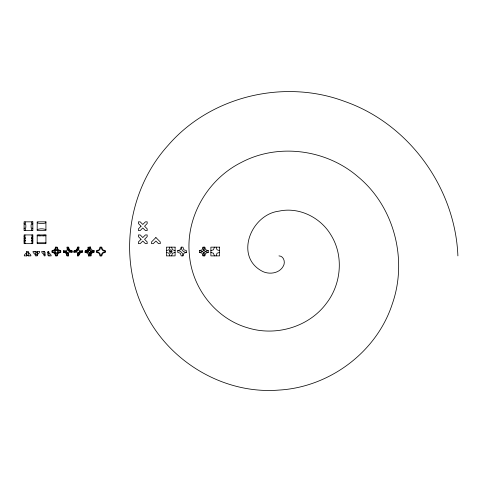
<?xml version="1.0" encoding="UTF-8"?>
<svg xmlns="http://www.w3.org/2000/svg" width="482" height="482" viewBox="0 0 482 482"><rect width="100%" height="100%" fill="white"/><g stroke="black" fill="none" stroke-linecap="round" stroke-linejoin="round"><path stroke-width="0.72" d="M63.425 251.953L63.377 252.369L65.028 252.652L66.118 253.393L66.871 255.882L68.601 255.882A5.236 5.236 0 0 0 63.377 250.646L63.377 251.953L65.281 252.279L66.576 253.267L67.305 255.882M72.107 251.08L72.107 250.64L70.493 250.393L69.396 249.676L68.613 247.194L66.884 247.152A5.236 5.236 0 0 0 72.107 252.387L72.107 251.08L70.203 250.748L68.908 249.766L68.179 247.2M73.854 251.08L73.854 252.369A5.236 5.236 0 0 0 79.09 247.152C76.337 246.001 77.897 249.815 75.71 250.297C74.21 250.441 73.174 251.339 75.186 250.935C76.921 250.628 77.891 248.808 77.777 247.152M82.579 251.953L82.579 250.676A5.236 5.236 0 0 0 77.343 255.882C79.928 256.761 78.934 251.917 82.048 252.411C83.621 251.755 80.283 251.996 80.006 252.652C79.187 253.152 78.554 254.683 78.65 255.882M93.93 252.261L91.279 253.291L90.435 255.882L88.706 255.882L87.814 253.261L85.2 252.387L85.2 250.676L87.772 249.815L88.923 247.152M93.93 250.694L93.93 252.357M55.96 247.206C56.177 249.284 54.339 251.363 52.032 251.08M86.736 250.893A4.567 4.531 48.3 0 1 85.187 251.116L88.11 250.098L88.869 248.863L89.128 247.152L90.417 247.152L91.279 249.736L93.93 250.839M100.473 247.206C100.75 249.206 98.798 251.405 96.545 251.08M101.347 255.882C101.087 253.646 103.046 251.694 105.275 251.953M100.039 247.152L99.165 249.772L96.545 250.64L96.545 252.369L99.165 253.261L100.039 255.882M169.863 247.152L168.989 249.772L166.374 250.64M171.61 255.882L172.484 253.261L175.099 252.387M181.208 247.152L180.34 249.772L177.719 250.64L177.719 252.387L180.34 253.261L181.208 255.882L182.955 255.882L183.829 253.261L186.45 252.387L186.45 250.64L183.829 249.772L182.955 247.152L181.208 247.152A5.236 5.236 0 0 0 186.45 252.387M203.03 247.152L202.157 249.772L199.542 250.64L199.542 252.387L202.157 253.261L203.03 255.882L204.778 255.882L205.651 253.261L208.266 252.387L208.266 250.64L205.651 249.772L204.778 247.152L203.03 247.152A5.236 5.236 0 0 0 208.266 252.387M214.376 247.152L213.508 249.772L210.887 250.64M216.123 255.882L216.996 253.261L219.617 252.387M67.251 249.122L66.974 250.272A1.41 1.41 0 0 1 66.498 250.748L65.347 251.026M68.233 253.912L68.51 252.761A1.41 1.41 0 0 1 68.986 252.285L70.137 252.002M37.524 251.52A7.64 7.64 0 0 1 37.21 253.99L36.319 255.008L35.445 253.984M89.08 253.9L88.742 255.135A5.206 5.188 85.7 0 0 88.67 255.882M58.081 252.731A2.946 2.946 0 0 0 57.4 253.502A2.127 2.127 0 0 0 58.081 252.731C59.973 248.32 52.532 249.067 55.02 253.02A2.079 2.079 0 0 0 55.189 253.219L55.4 253.52A4.742 4.742 0 0 1 55.918 255.876M57.219 252.568C54.153 254.695 55.828 247.447 57.436 251.098A1.669 1.53 -82.6 0 1 57.442 252.176M24.1 228.823L24.974 227.95M31.957 224.455L32.83 223.582M24.1 241.916L25.407 240.602M31.517 237.988L32.83 236.68M43.127 235.981L44.175 234.933M170.339 251.279L170.339 251.755A1.054 1.054 0 0 0 171.128 251.749L171.134 251.279M92.387 252.14A4.567 4.531 48.3 0 1 93.936 251.917C91.598 251.803 89.748 253.55 90.08 255.882M85.941 252.333L87.176 252.002A5.236 5.23 -36.6 0 0 88.092 251.514A5.23 5.224 42.9 0 1 89.556 252.966A5.236 5.236 0 0 0 88.11 251.526M93.201 250.694L91.978 251.02A5.236 5.23 -36.6 0 0 91.032 251.52A5.23 5.224 42.9 0 1 89.568 250.062A5.236 5.236 0 0 0 91.02 251.508M37.192 235.806L45.923 235.806M24.1 238.421L25.263 238.421M31.667 238.421L32.83 238.421M24.1 240.169L25.263 240.169M31.667 240.169L32.83 240.169M37.192 242.789L45.923 242.789M100.051 247.152L101.768 247.152L102.654 249.772L105.275 250.64L105.275 252.369L102.654 253.261L101.78 255.882L100.051 255.882M90.339 247.152L90.417 247.152A5.206 5.188 85.7 0 1 90.405 247.881L90.062 249.104A5.127 5.115 14.1 0 1 85.2 252.454M105.275 251.08C103.064 251.333 101.112 249.417 101.347 247.206M60.762 251.08C58.551 251.333 56.599 249.417 56.834 247.206M96.545 251.953C98.774 251.694 100.732 253.646 100.473 255.882M278.97 255.882C284.019 255.978 285.621 262.63 283.187 266.323C279.397 273.228 269.926 274.662 263.154 271.697C233.764 257.478 250.682 214.556 278.97 211.146C299.081 206.712 320.548 217.472 330.887 234.903C343.967 255.731 341.31 284.133 326.416 303.329C308.98 326.983 276.162 336.496 248.351 328.013C216.273 319.102 192.517 288.742 189.504 255.882C185.07 217.9 207.302 179.437 241.235 162.482C278.343 142.768 326.519 149.456 358.048 176.804C394.384 206.778 407.832 259.828 392.282 303.979C376.611 352.264 329.369 387.197 278.97 390.077C223.16 394.656 167.573 360.873 144.094 310.372C117.668 257.039 128.399 188.992 168.26 145.172C210.724 96.111 284.067 78.717 344.546 101.389C409.055 123.766 455.189 187.932 457.9 255.882M219.617 250.64L216.996 249.772L216.123 247.152M175.099 250.64L172.484 249.772L171.61 247.152M210.887 252.387L213.508 253.261L214.376 255.882M166.374 252.387L168.989 253.261L169.863 255.882M80.615 251.026L79.464 250.748A1.41 1.41 0 0 1 78.982 250.272L78.705 249.122M75.819 252.002L76.969 252.285A1.41 1.41 0 0 1 77.445 252.761L77.729 253.912M47.832 252.387L48.622 253.201A7.206 7.206 0 0 1 49.013 255.876M45.049 255.008L44.26 254.195M31.957 227.95L32.83 228.823M38.94 234.933L39.988 235.981M24.1 223.582L24.974 224.455M31.517 240.602L32.83 241.916M24.1 236.68L25.407 237.988M55.201 253.231L54.9 252.827M37.192 253.984L37.006 252.972A5.019 0.506 73 0 0 36.759 251.953M85.2 252.225L85.2 252.357A5.206 5.145 0 0 0 85.916 252.315M31.957 234.933L31.957 243.657M24.974 234.933L24.974 243.657M203.03 255.882A5.236 5.236 0 0 1 208.266 250.64M199.542 250.64A5.236 5.236 0 0 1 204.778 255.882M204.778 247.152A5.236 5.236 0 0 1 199.542 252.387M177.719 250.64A5.236 5.236 0 0 1 182.955 255.882M170.345 251.285A1.054 1.054 0 0 1 171.128 251.285M35.427 253.99A7.64 7.64 0 0 1 35.12 251.52M44.224 254.207A7.206 7.206 0 0 1 43.862 251.52M27.155 255.442A5.019 0.506 73 0 1 26.902 254.424C26.088 253.146 28.034 251.357 28.462 253.412A7.64 7.64 0 0 1 28.793 255.876M26.389 255.876A7.64 7.64 0 0 1 26.697 253.405M58.039 252.664A4.338 4.338 0 0 1 60.75 252.026M52.038 252.026A4.326 4.326 0 0 1 55.032 252.851M56.87 255.876A4.778 4.778 0 0 1 57.328 253.514M57.28 253.61A1.705 1.705 0 0 1 55.231 253.261M63.377 251.08A4.796 4.796 0 0 1 68.179 255.882M72.107 251.953A4.796 4.796 0 0 1 67.305 247.152M77.783 255.882A4.796 4.796 0 0 1 82.579 251.08M78.65 247.152A4.796 4.796 0 0 1 73.854 251.953M88.694 255.882A5.236 5.236 0 0 1 93.93 250.646M90.435 247.152A5.236 5.236 0 0 1 85.2 252.387M89.019 253.887A5.127 5.115 14.1 0 1 93.93 250.58M89.128 255.882A4.796 4.796 0 0 1 93.93 251.08M91.176 255.864A4.567 3.332 -90 0 1 91.279 254.665M90.646 255.87A5.013 3.952 -90 0 1 90.664 255.291M90.273 253.851A3.223 3.205 7.3 0 1 91.905 252.231M93.207 251.586A5.013 4.983 58.4 0 1 93.936 251.55M90.526 254.412A2.802 2.784 16.6 0 1 92.508 252.478M89.995 247.152A4.796 4.796 0 0 1 85.2 251.953M88.863 255.882A5.115 4.814 -89.9 0 1 89.218 253.966M89.544 253.737A4.681 4.663 17.9 0 1 91.767 251.471M87.953 247.17A4.567 3.332 -90 0 1 87.851 248.363M90.267 247.152A5.115 4.814 -89.9 0 1 89.911 249.061M89.694 249.019A4.681 4.663 17.9 0 1 85.2 252.02M86.88 251.23A5.013 4.983 58.4 0 1 85.194 251.477M89.833 247.152A4.669 4.368 -89.9 0 1 89.766 247.953M88.477 247.164A5.013 3.952 -90 0 1 88.339 248.561M89.001 248.79A3.223 3.205 7.3 0 1 86.784 250.953M88.598 248.622A2.802 2.784 16.6 0 1 86.615 250.55M31.908 230.589A11.803 11.803 0 0 1 31.908 221.816M25.022 221.816A11.803 11.803 0 0 1 25.022 230.589M45.941 222.762A11.803 11.803 0 0 1 37.174 222.762M37.174 229.643A11.803 11.803 0 0 1 45.941 229.643M55.52 247.152L54.647 249.772L52.032 250.64L52.032 252.369L54.647 253.261L55.52 255.882L57.25 255.882L58.141 253.261L60.762 252.387L60.762 250.658L58.141 249.772L57.268 247.152L55.538 247.152M26.721 251.514L26.269 253.014L24.757 254.496A2.181 2.181 0 0 0 24.263 255.882L26.974 255.882A0.615 0.615 0 0 1 27.588 255.261A0.615 0.615 0 0 1 28.209 255.882L30.92 255.882A2.187 2.187 0 0 0 30.3 254.351L28.914 253.014L28.462 251.514L26.721 251.514M37.21 255.568L37.192 255.882L35.445 255.882L34.999 254.382L33.613 253.044A2.187 2.187 0 0 1 32.993 251.514L35.704 251.514A0.615 0.615 0 0 0 36.319 252.134A0.615 0.615 0 0 0 36.939 251.514L39.645 251.514A2.181 2.181 0 0 1 39.156 252.899L37.644 254.382L37.21 255.568M169.604 250.821L169.562 250.983A2.428 2.428 0 0 0 169.562 252.044L170.483 253.225A0.886 0.886 0 0 0 170.99 253.225L171.911 252.044A2.428 2.428 0 0 0 171.911 250.983L170.99 249.809A0.886 0.886 0 0 0 170.483 249.809L169.604 250.821M141.057 226.203L138.442 228.823L138.442 230.565L140.19 230.565L142.805 227.95L145.425 230.565L147.173 230.565L147.173 228.823L144.552 226.203L147.173 223.582L147.173 221.841L145.425 221.841L142.805 224.455L140.19 221.841L138.442 221.841L138.442 223.582L141.057 226.203M141.057 239.295L138.442 241.916L138.442 243.657L140.19 243.657L142.805 241.042L145.425 243.657L147.173 243.657L147.173 241.916L144.552 239.295L147.173 236.68L147.173 234.933L145.425 234.933L142.805 237.548L140.19 234.933L138.442 234.933L138.442 236.68L141.057 239.295M155.897 237.548L151.535 241.916L151.535 243.657L153.282 243.657L155.897 241.042L158.518 243.657L160.265 243.657L160.265 241.916L155.897 237.548M32.83 221.841L24.1 221.841L24.1 230.565L32.83 230.565L32.83 221.841M45.923 221.841L37.192 221.841L37.192 230.565L45.923 230.565L45.923 221.841M32.83 234.933L24.1 234.933L24.1 243.657L32.83 243.657L32.83 234.933M45.923 234.933L37.192 234.933L37.192 243.657L45.923 243.657L45.923 234.933M175.099 247.152L166.374 247.152L166.374 255.882L175.099 255.882L175.099 247.152M219.617 247.152L210.887 247.152L210.887 255.882L219.617 255.882L219.617 247.152M44.428 251.514L41.723 251.514A2.187 2.187 0 0 0 42.338 253.044L43.729 254.382L44.175 255.882L45.049 255.882L45.049 252.134A0.615 0.615 0 0 1 44.428 251.514M48.706 251.514L47.832 251.514L47.832 255.261A0.615 0.615 0 0 1 48.447 255.882L51.158 255.882A2.187 2.187 0 0 0 50.538 254.351L49.152 253.014L48.706 251.514"/></g></svg>
